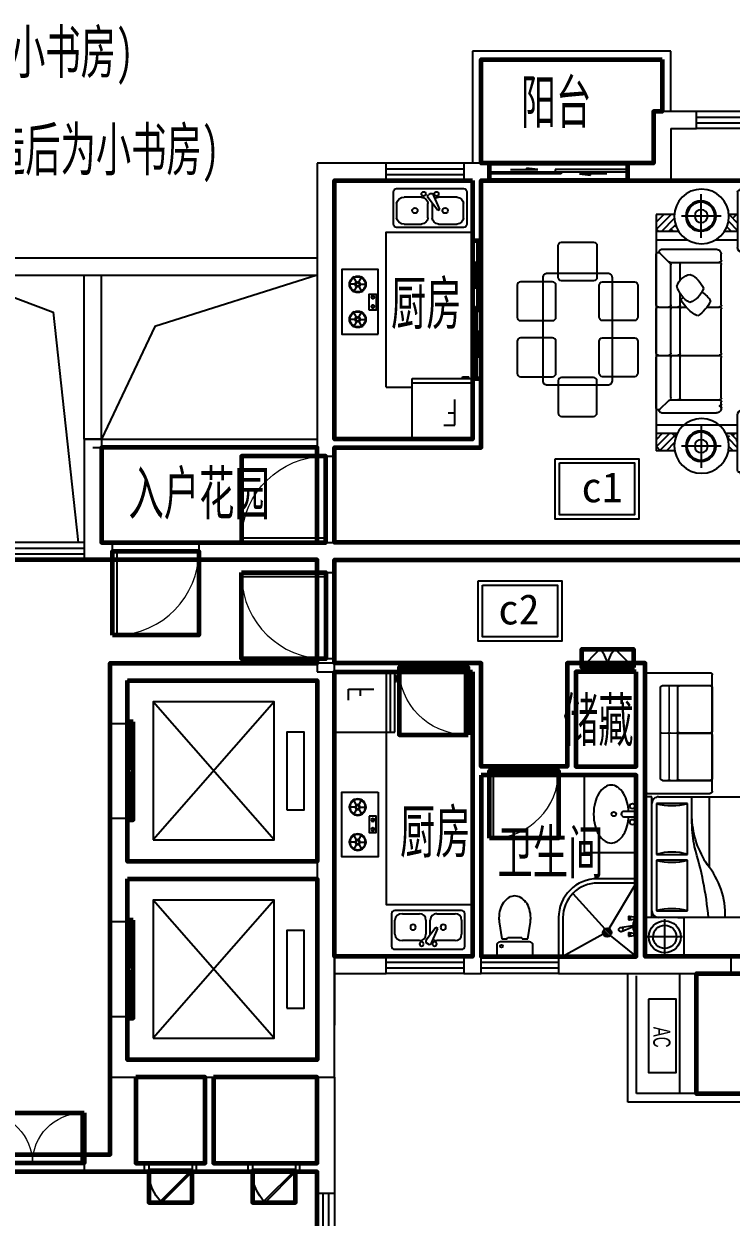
# Model space of a CAD drawing. Extents: x -458587 to -429487, y -640713 to -613098.
# Drawn here: x -443987 to -435787, y -626938 to -613098 of the extents above; entities that cross this region are included whole.
import ezdxf

# ---------------------------------------------------------------- set-up
doc = ezdxf.new("R2010")
doc.units = 0
doc.header["$LTSCALE"] = 1000
doc.header["$MEASUREMENT"] = 0
doc.layers.get('0').update_dxf_attribs({"linetype": 'CONTINUOUS'})
for name, color, linetype in [('COLU', 5, 'CONTINUOUS'), ('DIM_ELEV', 3, 'CONTINUOUS'), ('Elec(电器)', 5, 'CONTINUOUS'), ('FURNITURE', 55, 'CONTINUOUS'), ('LINE', 21, 'CONTINUOUS'), ('LVTRY', 8, 'CONTINUOUS'), ('Lvtry(厨卫)', 151, 'CONTINUOUS'), ('R_NAME', 255, 'CONTINUOUS'), ('Stair(楼梯)', 3, 'CONTINUOUS'), ('WALL', 2, 'CONTINUOUS'), ('WINDOW', 3, 'CONTINUOUS'), ('户型编号', 7, 'CONTINUOUS'), ('阳台栏杆SHUTTER', 165, 'CONTINUOUS')]:
    doc.layers.add(name, color=color, linetype=linetype)
for name, color, linetype, lineweight in [('GT_储藏间', 50, 'CONTINUOUS', 60), ('GT_卧室', 1, 'CONTINUOUS', 60), ('GT_卫生间', 5, 'CONTINUOUS', 60), ('GT_厨房', 4, 'CONTINUOUS', 60), ('GT_客厅', 2, 'CONTINUOUS', 60), ('GT_电机房', 210, 'CONTINUOUS', 60), ('GT_电梯', 150, 'CONTINUOUS', 60), ('GT_花园', 74, 'CONTINUOUS', 60), ('GT_过道', 30, 'CONTINUOUS', 60), ('GT_门', 245, 'CONTINUOUS', 60), ('GT_阳台', 6, 'CONTINUOUS', 60), ('GT_风机房', 230, 'CONTINUOUS', 60)]:
    doc.layers.add(name, color=color, linetype=linetype, lineweight=lineweight)
doc.layers.get('DIM_ELEV').off()
doc.styles.add('_ZBHZ', font='zbtxt.shx', dxfattribs={"width": 0.8, "bigfont": 'ZBHZ.shx'})
doc.styles.add('HZ', font='', dxfattribs={"width": 0.8})
doc.styles.add('hzht', font='simhei.ttf', dxfattribs={"width": 0.8})
doc.styles.get("Standard").update_dxf_attribs({"font": 'GBENOR', "bigfont": 'GBCBIG'})
doc.styles.get('HZ').set_extended_font_data('FangSong_GB2312')

# ---------------------------------------------------------------- blocks, each defined once
blk = doc.blocks.new('$TCHSYS$LDOR22D')
for p, q in [((-0.517, 0.833), (-0.017, 0.833)), ((-0.517, 0.833), (-0.517, 0.667)), ((-0.017, 0.833), (-0.017, 0.667)), ((0.017, 0.833), (0.017, 0.667)), ((0.017, 0.833), (0.517, 0.833)), ((0.517, 0.833), (0.517, 0.667)), ((-0.517, 0.667), (-0.017, 0.667)), ((0.017, 0.667), (0.517, 0.667)), ((-0.5, 0.5), (0.5, 0.5))]:
    blk.add_line(p, q)
blk = doc.blocks.new('$DorLib2D$00000002')
for p, q in [((-0.5, 0), (-0.5, 0.4875)), ((-0.475, 0.4875), (-0.5, 0.4875)), ((-0.475, 0), (-0.475, 0.4875)), ((0.475, 0), (0.475, 0.4875)), ((0.475, 0.4875), (0.5, 0.4875)), ((0.5, 0), (0.5, 0.4875)), ((-0.5, 0), (-0.475, 0)), ((0.5, 0), (0.475, 0))]:
    blk.add_line(p, q)
at = {"lineweight": 13}
for centre, start, end in [((-0.4875, 0), 0, 88.53072), ((0.4875, 0), 91.46928, 180)]:
    blk.add_arc(centre, 0.4875, start, end, dxfattribs=at)
blk = doc.blocks.new('*U27')
for p, q in [((-63, 87), (-417, 440)), ((-50, 100), (-404, 454)), ((-600, 100), (-550, 100)), ((0, 100), (-600, 100)), ((-550, 0), (-600, 0)), ((-550, 0), (-550, 100)), ((-50, 100), (-69, 100)), ((-63, 87), (-50, 100)), ((-50, 100), (0, 100)), ((-50, 0), (-50, 100)), ((0, 0), (-50, 0))]:
    blk.add_line(p, q)
blk.add_arc((-50, 100), 500, 135, 180)
blk = doc.blocks.new('*U38')
for p, q in [((172, -204), (172, -124)), ((578, -204), (578, -124)), ((148, -218), (78, -178)), ((148, -246), (78, -286)), ((172, -260), (172, -340)), ((197, -218), (266, -178)), ((197, -246), (266, -286)), ((553, -218), (484, -178)), ((553, -246), (484, -286)), ((578, -260), (578, -340)), ((602, -218), (672, -178)), ((602, -246), (672, -286))]:
    blk.add_line(p, q)
for points in [[(0, -470), (750, -470), (750, -50), (0, -50)], [(279, -365), (465, -365), (465, -447), (279, -447)]]:
    blk.add_lwpolyline(points, close=True)
for centre, radius in [((172, -232), 95.8), ((578, -232), 95.8), ((172, -232), 88.3), ((172, -232), 28.3), ((172, -232), 20.8), ((578, -232), 88.3), ((578, -232), 28.3), ((578, -232), 20.8), ((321, -408), 18.8), ((321, -408), 13.8), ((429, -408), 18.8), ((429, -408), 13.8)]:
    blk.add_circle(centre, radius)
blk = doc.blocks.new('*U39')
for p, q in [((-300, 0), (-300, -700)), ((400, 0), (-300, 0)), ((400, 0), (400, -700)), ((30, -162), (-98, -162)), ((-98, -162), (-98, -457)), ((-21, -303), (-98, -303)), ((400, -650), (-300, -650)), ((400, -700), (-300, -700)), ((-258, -700), (-258, -720)), ((-187, -720), (-258, -720)), ((-187, -700), (-187, -720))]:
    blk.add_line(p, q)
blk = doc.blocks.new('*U40')
for p, q in [((172, -204), (172, -124)), ((578, -204), (578, -124)), ((148, -218), (78, -178)), ((148, -246), (78, -286)), ((172, -260), (172, -340)), ((197, -218), (266, -178)), ((197, -246), (266, -286)), ((553, -218), (484, -178)), ((553, -246), (484, -286)), ((578, -260), (578, -340)), ((602, -218), (672, -178)), ((602, -246), (672, -286))]:
    blk.add_line(p, q)
for points in [[(0, -470), (750, -470), (750, -50), (0, -50)], [(279, -365), (465, -365), (465, -447), (279, -447)]]:
    blk.add_lwpolyline(points, close=True)
for centre, radius in [((172, -232), 95.8), ((578, -232), 95.8), ((172, -232), 88.3), ((172, -232), 28.3), ((172, -232), 20.8), ((578, -232), 88.3), ((578, -232), 28.3), ((578, -232), 20.8), ((321, -408), 18.8), ((321, -408), 13.8), ((429, -408), 18.8), ((429, -408), 13.8)]:
    blk.add_circle(centre, radius)
blk = doc.blocks.new('空调室外机2')
at = {"ltscale": 0.5}
blk.add_lwpolyline([(0, 0), (850, 0), (850, 320), (0, 320)], close=True, dxfattribs=at)
at = {"ltscale": 0.5, "style": '_ZBHZ', "width": 0.65}
blk.add_text('AC', height=200, dxfattribs=at).set_placement((319, 55))
blk = doc.blocks.new('A$C6F7D5545')
at = {"layer": 'Lvtry(厨卫)', "linetype": 'ByBlock'}
for p, q in [((-323, -316), (-850, 0)), ((-475, 0), (-225, 0)), ((-475, 0), (-475, -20)), ((-415, 0), (-415, -25)), ((-357, 0), (-357, -42)), ((-242, -302), (0, 0)), ((-475, -20), (-415, -20)), ((-465, -80), (-460, -25)), ((-465, -70), (-425, -70)), ((-465, -80), (-425, -80)), ((-465, -90), (-465, -80)), ((-465, -90), (-425, -90)), ((-460, -25), (-430, -25)), ((-425, -80), (-430, -25)), ((-425, -90), (-425, -80)), ((-335, -185), (-357, -44)), ((-342, 0), (-342, -42)), ((-287, -173), (-342, -42)), ((-285, 0), (-285, -25)), ((-285, -20), (-225, -20)), ((-275, -80), (-270, -25)), ((-275, -70), (-235, -70)), ((-275, -90), (-275, -80)), ((-275, -80), (-235, -80)), ((-275, -90), (-235, -90)), ((-240, -25), (-270, -25)), ((-235, -80), (-240, -25)), ((-235, -90), (-235, -80)), ((-225, 0), (-225, -20)), ((-729, -737), (-319, -365)), ((-270, -288), (-327, -344)), ((-250, -295), (-319, -365)), ((-236, -310), (-305, -379)), ((-228, -330), (-284, -387)), ((-257, -383), (0, -850))]:
    blk.add_line(p, q, dxfattribs=at)
blk.add_lwpolyline([(0, 0), (-900, 0), (-900, -450, 0.414214), (-450, -900), (0, -900)], format="xyb", close=True, dxfattribs=at)
blk.add_lwpolyline([(-850, 0), (-850, -450, 0.414214), (-450, -850), (0, -850)], format="xyb", dxfattribs=at)
for centre, radius in [((-350, -42), 7.5), ((-311, -178), 25)]:
    blk.add_circle(centre, radius, dxfattribs=at)
blk.add_arc((-350, 108), 148, 243.9845, 295.963, dxfattribs=at)
blk.add_ellipse((-277, -337), major_axis=(35.4, 35.4), ratio=1, start_param=1.570796326794896, end_param=7.853981633974482, dxfattribs=at)
blk = doc.blocks.new('A$C183C2413')
for p, q in [((119, 26), (26, 26)), ((26, -26), (119, -26))]:
    blk.add_line(p, q)
for centre, major_axis, start_param, end_param in [((299, 91), (0, 207), 0.599587, 1.025986), ((242, 174), (0, 106), -0.000011, 0.599522), ((242, 174), (0, 106), -0.599508, 0.000026), ((185, 91), (0, 207), -1.025957, -0.599558), ((390, 36), (0, 313), 1.026003, 1.324911), ((95, 36), (0, 313), -1.324835, -1.025927), ((26, 0), (18, 18), 0.785398, 3.926991), ((37, 77), (0, 25.5), -7.45905022153e-05, 6.283110716677368), ((534, 0), (0, 461), 1.324886, 1.51553), ((119, 0), (18, 18), 3.926991, 7.068583), ((217, 0), (0, 21.2), -0.00011, 6.283075), ((-49, 0), (0, 461), -1.570792, -1.324836), ((37, -77), (0, 25.5), -7.45905022153e-05, 6.283110716677368), ((534, 0), (0, 461), 1.62611, 1.816754), ((390, -36), (0, 313), 1.816764, 2.115672), ((95, -36), (0, 313), 4.167518, 4.466426), ((-49, 0), (0, 461), 4.466408, 4.712364), ((299, -91), (0, 207), 2.115673, 2.542072), ((185, -91), (0, 207), 3.741184, 4.167583), ((242, -174), (0, 106), 2.542079, 3.141612), ((242, -174), (0, 106), 3.141588, 3.741121)]:
    blk.add_ellipse(centre, major_axis=major_axis, ratio=1, start_param=start_param, end_param=end_param)
blk = doc.blocks.new('A$C1A535976')
at = {"layer": 'Lvtry(厨卫)', "linetype": 'ByBlock'}
blk.add_lwpolyline([(0, 900), (0, 0), (600, 0), (600, 900)], close=True, dxfattribs=at)
at = {"layer": 'Lvtry(厨卫)', "linetype": 'ByBlock', "xscale": -1.199999999720603, "yscale": 1.199999999720603, "zscale": 1.199999999999999}
blk.add_blockref('A$C183C2413', (600, 450), dxfattribs=at)
blk = doc.blocks.new('座厕')
for p, q in [((128, 210), (0, 210)), ((0, 210), (0, -210)), ((168, -170), (168, 170)), ((400, 181), (202, 152)), ((202, 152), (202, 90)), ((202, 90), (220, 82)), ((220, 82), (220, -80)), ((220, -80), (202, -85)), ((202, -85), (202, -152)), ((0, -210), (128, -210)), ((202, -152), (398, -181))]:
    blk.add_line(p, q)
blk.add_circle((118, 154), 14.5)
for centre, radius, start, end in [((128, 170), 40, 360, 90), ((446, -168), 352, 90.2924, 97.7689), ((446, -168), 352, 73.6387, 90.2924), ((470, -85), 266, 54.4566, 73.6387), ((508, -33), 201, 30.1295, 54.4566), ((565, 1), 135, 0.2924, 30.1295), ((565, 1), 135, 330.4554, 0.2924), ((469, 85), 266, 286.9462, 306.1283), ((507, 33), 201, 306.1283, 330.4554), ((128, -170), 40, 270, 360), ((444, 168), 352, 262.5124, 270.2924), ((444, 168), 352, 270.2924, 286.9462)]:
    blk.add_arc(centre, radius, start, end)
blk = doc.blocks.new('65478678-')
at = {"layer": 'FURNITURE'}
for p, q in [((0, -90), (90, 0)), ((0, -6), (6, 0)), ((0, -209), (0, 0)), ((0, 0), (2740, 0)), ((166, 0), (198, -32)), ((198, -262), (198, 0)), ((297, -367), (297, 0)), ((1048, 0), (465, 0)), ((1608, 0), (1098, 0)), ((2241, 0), (1659, 0)), ((2442, -943), (2442, 0)), ((2541, -71), (2612, 0)), ((2541, -242), (2541, 0)), ((2688, 0), (2740, -51)), ((2740, -214), (2740, 0)), ((0, -174), (170, -4)), ((48, -210), (198, -60)), ((404, -61), (404, -701)), ((404, -61), (404, -65)), ((447, -43), (567, -162)), ((1073, -25), (1073, -344)), ((1634, -25), (1634, -730)), ((2259, -43), (2157, -145)), ((2302, -61), (2302, -701)), ((2541, -155), (2692, -4)), ((2541, -239), (2734, -46)), ((2649, -210), (2740, -120)), ((119, -223), (198, -144)), ((128, -214), (148, -234)), ((170, -172), (198, -201)), ((556, -162), (556, -730)), ((1048, -170), (584, -170)), ((1073, -195), (1073, -262)), ((1608, -170), (1098, -170)), ((1634, -182), (1634, -257)), ((2122, -170), (1659, -170)), ((2150, -162), (2150, -730)), ((2541, -185), (2582, -225)), ((2579, -214), (2558, -234)), ((2732, -212), (2740, -204)), ((19, -752), (19, -292)), ((556, -306), (556, -755)), ((763, -278), (581, -278)), ((1048, -278), (917, -278)), ((1608, -278), (1098, -278)), ((2125, -278), (1659, -278)), ((2687, -752), (2687, -292)), ((272, -522), (-234, -522)), ((2435, -522), (2940, -522)), ((297, -951), (297, -684)), ((1073, -591), (1073, -730)), ((144, -819), (198, -873)), ((198, -951), (198, -790)), ((531, -755), (458, -755)), ((1048, -755), (581, -755)), ((1608, -755), (1098, -755)), ((2125, -755), (1659, -755)), ((2248, -755), (2175, -755)), ((2541, -943), (2541, -809)), ((2541, -828), (2554, -815)), ((2568, -851), (2590, -829)), ((2592, -829), (2706, -943)), ((-258, -943), (382, -943)), ((0, -951), (0, -842)), ((0, -843), (2, -845)), ((0, -847), (2, -845)), ((0, -931), (44, -887)), ((2, -845), (5, -842)), ((2, -845), (100, -943)), ((72, -943), (86, -929)), ((78, -838), (184, -943)), ((2965, -943), (2324, -943)), ((2541, -862), (2622, -943)), ((2541, -912), (2566, -887)), ((2635, -943), (2621, -929)), ((2690, -843), (2740, -892)), ((2705, -845), (2702, -842)), ((2706, -843), (2705, -845)), ((2706, -847), (2705, -845)), ((2740, -943), (2740, -838)), ((-319, -1004), (-319, -1746)), ((-276, -986), (-174, -1088)), ((-157, -1095), (411, -1095)), ((436, -997), (436, -1070)), ((935, -1081), (1772, -1081)), ((1353, -1081), (935, -1499)), ((935, -1683), (935, -1081)), ((1146, -1081), (935, -1282)), ((1117, -1081), (935, -1255)), ((1772, -1081), (1772, -1683)), ((2270, -997), (2270, -1070)), ((2863, -1095), (2296, -1095)), ((2982, -986), (2881, -1088)), ((3025, -1004), (3025, -1746)), ((-149, -1123), (-149, -1626)), ((-42, -1120), (-42, -1629)), ((436, -1120), (436, -1629)), ((1772, -1170), (1237, -1683)), ((1772, -1198), (1265, -1683)), ((2270, -1120), (2270, -1629)), ((2748, -1120), (2748, -1629)), ((2856, -1123), (2856, -1626)), ((1772, -1466), (1557, -1683)), ((-276, -1763), (-157, -1644)), ((-157, -1654), (411, -1654)), ((-157, -1654), (411, -1654)), ((-13, -1654), (436, -1654)), ((2720, -1654), (2270, -1654)), ((2863, -1654), (2296, -1654)), ((2863, -1654), (2296, -1654)), ((2982, -1763), (2863, -1644)), ((436, -1679), (436, -1752)), ((1772, -1683), (935, -1683)), ((2270, -1679), (2270, -1752)), ((-258, -1806), (382, -1806)), ((0, -1862), (0, -1806)), ((0, -1852), (2, -1854)), ((0, -1856), (2, -1854)), ((0, -2300), (0, -1862)), ((0, -1940), (44, -1896)), ((2, -1854), (49, -1806)), ((2, -1854), (198, -2050)), ((44, -1812), (198, -1966)), ((122, -1806), (198, -1882)), ((198, -2104), (198, -1806)), ((297, -2005), (297, -1806)), ((2965, -1806), (2324, -1806)), ((2442, -2003), (2442, -1806)), ((2541, -2102), (2541, -1806)), ((2541, -1871), (2740, -2069)), ((2541, -1921), (2566, -1896)), ((2561, -1806), (2740, -1985)), ((2645, -1806), (2740, -1901)), ((2705, -1854), (2657, -1806)), ((2706, -1852), (2705, -1854)), ((2706, -1856), (2705, -1854)), ((2706, -1868), (2706, -1806)), ((2740, -2300), (2740, -1806)), ((0, -2024), (86, -1938)), ((0, -2108), (128, -1980)), ((0, -2192), (170, -2022)), ((2442, -2003), (297, -2003)), ((2440, -2274), (2692, -2022)), ((2498, -2300), (2734, -2064)), ((2541, -2005), (2608, -1938)), ((2541, -2089), (2650, -1980)), ((0, -2276), (198, -2078)), ((60, -2300), (254, -2106)), ((170, -2190), (280, -2300)), ((2541, -2102), (198, -2102)), ((212, -2148), (364, -2300)), ((250, -2102), (254, -2106)), ((254, -2106), (258, -2102)), ((254, -2106), (448, -2300)), ((296, -2148), (342, -2102)), ((338, -2190), (426, -2102)), ((380, -2232), (511, -2102)), ((422, -2274), (595, -2102)), ((481, -2300), (679, -2102)), ((565, -2300), (758, -2106)), ((674, -2190), (784, -2300)), ((716, -2148), (868, -2300)), ((754, -2102), (758, -2106)), ((758, -2106), (763, -2102)), ((758, -2106), (952, -2300)), ((800, -2148), (847, -2102)), ((842, -2190), (931, -2102)), ((885, -2232), (1015, -2102)), ((927, -2274), (1099, -2102)), ((985, -2300), (1183, -2102)), ((1069, -2300), (1263, -2106)), ((1179, -2190), (1288, -2300)), ((1221, -2148), (1373, -2300)), ((1258, -2102), (1263, -2106)), ((1263, -2106), (1267, -2102)), ((1263, -2106), (1457, -2300)), ((1305, -2148), (1351, -2102)), ((1347, -2190), (1435, -2102)), ((1389, -2232), (1520, -2102)), ((1431, -2274), (1604, -2102)), ((1490, -2300), (1688, -2102)), ((1574, -2300), (1767, -2106)), ((1683, -2190), (1793, -2300)), ((1725, -2148), (1877, -2300)), ((1763, -2102), (1767, -2106)), ((1767, -2106), (1772, -2102)), ((1767, -2106), (1961, -2300)), ((1809, -2148), (1856, -2102)), ((1851, -2190), (1940, -2102)), ((1893, -2232), (2024, -2102)), ((1936, -2274), (2108, -2102)), ((1994, -2300), (2192, -2102)), ((2078, -2300), (2272, -2106)), ((2188, -2190), (2297, -2300)), ((2230, -2148), (2382, -2300)), ((2267, -2102), (2272, -2106)), ((2272, -2106), (2276, -2102)), ((2272, -2106), (2466, -2300)), ((2314, -2148), (2360, -2102)), ((2356, -2190), (2444, -2102)), ((2398, -2232), (2528, -2102)), ((2583, -2300), (2740, -2143)), ((2692, -2190), (2740, -2237)), ((2734, -2148), (2740, -2153)), ((2740, -2300), (0, -2300)), ((86, -2274), (111, -2300)), ((128, -2232), (195, -2300)), ((590, -2274), (616, -2300)), ((632, -2232), (700, -2300)), ((1095, -2274), (1120, -2300)), ((1137, -2232), (1204, -2300)), ((1599, -2274), (1625, -2300)), ((1641, -2232), (1709, -2300)), ((2104, -2274), (2129, -2300)), ((2146, -2232), (2213, -2300)), ((2608, -2274), (2634, -2300)), ((2650, -2232), (2718, -2300))]:
    blk.add_line(p, q, dxfattribs=at)
for centre, radius in [((23, -526), 317), ((2684, -526), 317), ((19, -518), 176), ((19, -518), 161), ((2687, -518), 176), ((2687, -518), 161), ((19, -522), 74.9), ((2687, -522), 74.9)]:
    blk.add_circle(centre, radius, dxfattribs=at)
for centre, radius, start, end in [((465, -25), 25.2, 90, 225), ((1048, -25), 25.2, 0, 90), ((1098, -25), 25.2, 90, 180), ((1608, -25), 25.2, 0, 90), ((1659, -25), 25.2, 90, 180), ((2241, -25), 25.2, 315, 90), ((429, -61), 25.2, 45, 180), ((2277, -61), 25.2, 0, 135), ((531, -162), 25.2, 0, 45), ((581, -252), 25.2, 180, 270), ((584, -145), 25.2, 225, 270), ((584, -145), 25.2, 225, 270), ((893, -432), 202, 107.5996, 169.2984), ((756, -533), 302, 28.3291, 76.3199), ((1048, -145), 25.2, 270, 0), ((1048, -252), 25.2, 270, 0), ((1098, -145), 25.2, 180, 270), ((1098, -252), 25.2, 180, 270), ((1608, -145), 25.2, 270, 0), ((1608, -252), 25.2, 270, 0), ((1659, -145), 25.2, 180, 270), ((1659, -252), 25.2, 180, 270), ((2122, -145), 25.2, 270, 315), ((2125, -252), 25.2, 270, 0), ((2175, -162), 25.2, 135, 180), ((966, -271), 298, 204.3984, 248.8225), ((757, -280), 287, 290.7806, 337.6111), ((1032, -367), 89, 117.338, 141.7635), ((780, -680), 445, 26.9689, 61.7217), ((1166, -362), 315, 213.3991, 239.1855), ((796, -220), 462, 296.7413, 325.384), ((458, -701), 53.9, 180, 270), ((531, -730), 25.2, 270, 0), ((581, -730), 25.2, 180, 270), ((1048, -730), 25.2, 270, 0), ((1098, -730), 25.2, 180, 270), ((1608, -730), 25.2, 270, 0), ((1659, -730), 25.2, 180, 270), ((2125, -730), 25.2, 270, 0), ((2175, -730), 25.2, 180, 270), ((2196, -730), 25.2, 270, 0), ((2246, -730), 25.2, 180, 270), ((2248, -701), 53.9, 270, 0), ((-258, -968), 25.2, 90, 225), ((382, -997), 53.9, 0, 90), ((2324, -997), 53.9, 90, 180), ((2965, -968), 25.2, 315, 90), ((-294, -1004), 25.2, 45, 180), ((-157, -1070), 25.2, 225, 270), ((-175, -1123), 25.2, 0, 45), ((-67, -1120), 25.2, 0, 90), ((411, -1070), 25.2, 270, 0), ((411, -1120), 25.2, 0, 90), ((2296, -1070), 25.2, 180, 270), ((2296, -1120), 25.2, 90, 180), ((2773, -1120), 25.2, 90, 180), ((2881, -1123), 25.2, 135, 180), ((2863, -1070), 25.2, 270, 315), ((3000, -1004), 25.2, 360, 135), ((-157, -1679), 25.2, 90, 135), ((-175, -1626), 25.2, 315, 0), ((-175, -1626), 25.2, 315, 0), ((-67, -1629), 25.2, 270, 0), ((411, -1629), 25.2, 270, 0), ((411, -1679), 25.2, 0, 90), ((2296, -1629), 25.2, 180, 270), ((2296, -1679), 25.2, 90, 180), ((2773, -1629), 25.2, 180, 270), ((2881, -1626), 25.2, 180, 225), ((2881, -1626), 25.2, 180, 225), ((2863, -1679), 25.2, 45, 90), ((-294, -1746), 25.2, 180, 315), ((-258, -1781), 25.2, 135, 270), ((382, -1752), 53.9, 270, 0), ((2324, -1752), 53.9, 180, 270), ((2965, -1781), 25.2, 270, 45), ((3000, -1746), 25.2, 225, 360)]:
    blk.add_arc(centre, radius, start, end, dxfattribs=at)
blk = doc.blocks.new('A$C3E9055EF')
at = {"layer": 'FURNITURE'}
for points in [[(475, 1275), (475, 905, 0.414214), (515, 865), (885, 865, 0.414214), (925, 905), (925, 1275, 0.414214), (885, 1315), (515, 1315, 0.414214)], [(450, 444), (450, 814, 0.414214), (410, 854), (40, 854, 0.414214), (0, 814), (0, 444, 0.414214), (40, 404), (410, 404, 0.414214)], [(1100, -296), (1100, 904, 0.414214), (1050, 954), (350, 954, 0.414214), (300, 904), (300, -296, 0.414214), (350, -346), (1050, -346, 0.414214)], [(950, 444), (950, 814, -0.414214), (990, 854), (1360, 854, -0.414214), (1400, 814), (1400, 444, -0.414214), (1360, 404), (990, 404, -0.414214)], [(450, -206), (450, 164, 0.414214), (410, 204), (40, 204, 0.414214), (0, 164), (0, -206, 0.414214), (40, -246), (410, -246, 0.414214)], [(950, -206), (950, 164, -0.414214), (990, 204), (1360, 204, -0.414214), (1400, 164), (1400, -206, -0.414214), (1360, -246), (990, -246, -0.414214)], [(475, -666), (475, -296, -0.414214), (515, -256), (885, -256, -0.414214), (925, -296), (925, -666, -0.414214), (885, -706), (515, -706, -0.414214)]]:
    blk.add_lwpolyline(points, format="xyb", close=True, dxfattribs=at)
blk = doc.blocks.new('*U41')
at = {"linetype": 'Continuous'}
for p, q in [((0, -62), (0, -438)), ((812, -25), (37, -25)), ((112, -125), (325, -125)), ((387, -97), (314, -267)), ((336, -279), (447, -132)), ((422, -84), (440, -94)), ((525, -125), (724, -125)), ((850, -438), (850, -62)), ((37, -363), (37, -200)), ((314, -267), (336, -279)), ((400, -201), (400, -363)), ((450, -363), (450, -200)), ((812, -200), (812, -363)), ((37, -475), (812, -475)), ((325, -438), (112, -438)), ((724, -438), (525, -438))]:
    blk.add_line(p, q, dxfattribs=at)
for centre, radius, start, end in [((37, -62), 37.4, 90, 180), ((112, -200), 74.9, 90, 180), ((350, -87), 25, 1.8055, 0), ((325, -200), 74.9, 56.607, 90), ((410, -106), 25, 60, 159.4623), ((427, -116), 25, 320.5377, 60), ((525, -200), 74.9, 90, 180), ((500, -87), 25, 180, 178.1945), ((726, -212), 86.9, 7.9611, 91.1722), ((812, -62), 37.4, 0, 90), ((250, -281), 31.2, 0.8058, 0), ((600, -281), 31.2, 180, 179.1942), ((112, -363), 74.9, 180, 270), ((325, -363), 74.9, 270, 0), ((525, -363), 74.9, 180, 270), ((726, -351), 86.9, 268.8278, 352.0389), ((37, -438), 37.4, 180, 270), ((812, -438), 37.4, 270, 0)]:
    blk.add_arc(centre, radius, start, end, dxfattribs=at)
blk = doc.blocks.new('jhhjk')
at = {"layer": 'FURNITURE'}
for p, q in [((368579, 19057), (368506, 19057)), ((368506, 18607), (368506, 19057)), ((368506, 19057), (368956, 19057)), ((368731, 18627), (368731, 19037)), ((368956, 19057), (368956, 18607)), ((368526, 18832), (368936, 18832)), ((368956, 18607), (368506, 18607))]:
    blk.add_line(p, q, dxfattribs=at)
for radius, start in [(185, 0.2522), (135, 0.3469)]:
    blk.add_arc((368731, 18832), radius, start, 0, dxfattribs=at)
blk = doc.blocks.new('*U42')
at = {"linetype": 'Continuous'}
for p, q in [((0, -62), (0, -438)), ((812, -25), (37, -25)), ((112, -125), (325, -125)), ((387, -97), (314, -267)), ((336, -279), (447, -132)), ((422, -84), (440, -94)), ((525, -125), (724, -125)), ((850, -438), (850, -62)), ((37, -363), (37, -200)), ((314, -267), (336, -279)), ((400, -201), (400, -363)), ((450, -363), (450, -200)), ((812, -200), (812, -363)), ((37, -475), (812, -475)), ((325, -438), (112, -438)), ((724, -438), (525, -438))]:
    blk.add_line(p, q, dxfattribs=at)
for centre, radius, start, end in [((37, -62), 37.4, 90, 180), ((112, -200), 74.9, 90, 180), ((350, -87), 25, 1.8055, 0), ((325, -200), 74.9, 56.607, 90), ((410, -106), 25, 60, 159.4623), ((427, -116), 25, 320.5377, 60), ((525, -200), 74.9, 90, 180), ((500, -87), 25, 180, 178.1945), ((726, -212), 86.9, 7.9611, 91.1722), ((812, -62), 37.4, 0, 90), ((250, -281), 31.2, 0.8058, 0), ((600, -281), 31.2, 180, 179.1942), ((112, -363), 74.9, 180, 270), ((325, -363), 74.9, 270, 0), ((525, -363), 74.9, 180, 270), ((726, -351), 86.9, 268.8278, 352.0389), ((37, -438), 37.4, 180, 270), ((812, -438), 37.4, 270, 0)]:
    blk.add_arc(centre, radius, start, end, dxfattribs=at)
blk = doc.blocks.new('*U43')
for p, q in [((-300, 0), (-300, -700)), ((400, 0), (-300, 0)), ((400, 0), (400, -700)), ((30, -162), (-98, -162)), ((-98, -162), (-98, -457)), ((-21, -303), (-98, -303)), ((400, -650), (-300, -650)), ((400, -700), (-300, -700)), ((-258, -700), (-258, -720)), ((-187, -720), (-258, -720)), ((-187, -700), (-187, -720))]:
    blk.add_line(p, q)
blk = doc.blocks.new('$DorLib2D$00000001')
for p, q in [((0.45, 0.975), (0.5, 0.975)), ((0.45, 0), (0.45, 0.975)), ((0.5, 0), (0.5, 0.975)), ((0.5, 0), (0.45, 0))]:
    blk.add_line(p, q)
at = {"lineweight": 13}
blk.add_arc((0.475, 0), 0.975, 91.4693, 180, dxfattribs=at)
blk = doc.blocks.new('$TCHSYS$WIN2D')
for p, q in [((-0.5, 0.5), (0.5, 0.5)), ((0.5, 0.1667), (-0.5, 0.1667)), ((0.5, -0.1667), (-0.5, -0.1667)), ((-0.5, -0.5), (0.5, -0.5))]:
    blk.add_line(p, q)
blk = doc.blocks.new('$DorLib2D$00000131')
at = {"color": 0, "linetype": 'Continuous'}
for p, q in [((0.15, 0.125), (0.2319, 0.1973)), ((0.2319, 0.1973), (0.2319, 0.125)), ((-0.5, 0.125), (-0.5, 0)), ((0.0192, 0.125), (-0.5, 0.125)), ((0.0192, 0), (0.0192, 0.125)), ((0.35, 0.125), (0.15, 0.125)), ((-0.5, 0), (0.0192, 0)), ((-0.024, 0), (0.5, 0)), ((-0.024, -0.125), (-0.024, 0)), ((0.5, 0), (0.5, -0.125)), ((-0.35, -0.125), (-0.15, -0.125)), ((-0.2319, -0.1973), (-0.2319, -0.125)), ((-0.15, -0.125), (-0.2319, -0.1973)), ((0.5, -0.125), (-0.024, -0.125))]:
    blk.add_line(p, q, dxfattribs=at)
blk = doc.blocks.new('$DorLib2D$00000116')
at = {"color": 0}
for p, q in [((-0.5, 0), (-0.146, 0.354)), ((0.5, 0), (0.146, 0.354))]:
    blk.add_line(p, q, dxfattribs=at)
for centre, start, end in [((-0.5, 0), 0, 45), ((0.5, 0), 135, 180)]:
    blk.add_arc(centre, 0.5, start, end, dxfattribs=at)
blk = doc.blocks.new('$plan$00000312')
at = {"color": 0, "linetype": 'ByBlock'}
for p, q in [((-1923, 1400), (-154, 1400)), ((-77, 1400), (-77, 0)), ((-77, 1400), (0, 1400)), ((0, 1400), (0, 0)), ((-2000, 77), (-2000, 1323)), ((-487, 1323), (-487, 733)), ((-128, 1323), (-487, 1323)), ((-128, 733), (-128, 1323)), ((-744, 810), (-744, 0)), ((-487, 733), (-128, 733)), ((-487, 667), (-487, 77)), ((-128, 667), (-487, 667)), ((-128, 77), (-128, 667)), ((-539, 314), (-539, 0)), ((-154, 0), (-1923, 0)), ((-487, 77), (-128, 77)), ((-77, 0), (0, 0))]:
    blk.add_line(p, q, dxfattribs=at)
for centre, radius, start, end in [((-1923, 1323), 76.9, 90, 180), ((-19, 1362), 906, 177.5673, 219.5461), ((3222, 1764), 3971, 185.2585, 197.3483), ((-154, 1323), 76.9, 0, 90), ((-308, 1939), 641, 253.7398, 286.2602), ((-1530, 214), 992, 2.4493, 35.0961), ((-308, 118), 641, 73.7398, 106.2602), ((-1770, 314), 1231, 359.9814, 12.4667), ((-308, 1282), 641, 253.7398, 286.2602), ((-1923, 77), 76.9, 180, 270), ((-308, -539), 641, 73.7398, 106.2602), ((-154, 77), 76.9, 270, 0)]:
    blk.add_arc(centre, radius, start, end, dxfattribs=at)
blk = doc.blocks.new('$plan$00000256')
for p, q in [((675, 0), (-675, 0)), ((-700, -25), (-700, -755)), ((700, -25), (700, -755)), ((-550, -205), (-550, -780)), ((525, -180), (-525, -180)), ((550, -205), (550, -780)), ((675, -780), (-675, -780))]:
    blk.add_line(p, q)
at = {"lineweight": 13}
for points in [[(-25, -180), (-525, -180, 0.414214), (-550, -205), (-550, -255, 0.414214), (-525, -280), (-25, -280, 0.414214), (0, -255), (0, -205, 0.414214)], [(525, -180), (25, -180, 0.414214), (0, -205), (0, -255, 0.414214), (25, -280), (525, -280, 0.414214), (550, -255), (550, -205, 0.414214)], [(-25, -280), (-525, -280, 0.414214), (-550, -305), (-550, -355, 0.414214), (-525, -380), (-25, -380, 0.414214), (0, -355), (0, -305, 0.414214)], [(525, -280), (25, -280, 0.414214), (0, -305), (0, -355, 0.414214), (25, -380), (525, -380, 0.414214), (550, -355), (550, -305, 0.414214)]]:
    blk.add_lwpolyline(points, format="xyb", close=True, dxfattribs=at)
for points in [[(-25, -380), (-525, -380, 0.414214), (-550, -405), (-550, -755, 0.414214), (-525, -780), (-25, -780, 0.414214), (0, -755), (0, -405, 0.414214)], [(525, -380), (25, -380, 0.414214), (0, -405), (0, -755, 0.414214), (25, -780), (525, -780, 0.414214), (550, -755), (550, -405, 0.414214)]]:
    blk.add_lwpolyline(points, format="xyb", close=True)
for centre, start, end in [((-675, -25), 90, 180), ((675, -25), 360, 90), ((-525, -205), 90, 180), ((525, -205), 360, 90), ((-675, -755), 180, 270), ((675, -755), 270, 360)]:
    blk.add_arc(centre, 25, start, end)
at = {"width": 0.8, "flags": 9}
for tag in ['XSIZE', 'YSIZE']:
    blk.add_attdef(tag, (0, -779), '', height=0.5, rotation=180, dxfattribs=at)

msp = doc.modelspace()

# ---------------------------------------------------------------- linework, layer by layer
at = {"layer": 'COLU', "color": 5}
msp.add_lwpolyline([(-442987, -624613), (-442987, -625313), (-440387, -625313), (-440387, -624413), (-440387, -624413), (-440387, -624213), (-440387, -624213), (-440387, -620513), (-442987, -620513), (-442987, -621213), (-442787, -621213), (-442787, -620713), (-440587, -620713), (-440587, -625113), (-442787, -625113), (-442787, -624613)], close=True, dxfattribs=at)
at = {"layer": 'FURNITURE'}
msp.add_line((-436787, -623913), (-436187, -623913), dxfattribs=at)
at = {"layer": 'GT_储藏间'}
msp.add_lwpolyline([(-436887, -620613), (-437587, -620613), (-437587, -621713), (-436887, -621713), (-436887, -620613)], dxfattribs=at)
at = {"layer": 'GT_卧室'}
msp.add_lwpolyline([(-433087, -619313), (-433087, -623913), (-436782, -623913), (-436784, -620513), (-437687, -620513), (-437687, -621713), (-438687, -621713), (-438687, -620513), (-440387, -620513), (-440387, -619313), (-433087, -619313)], dxfattribs=at)
at = {"layer": 'GT_卫生间'}
msp.add_lwpolyline([(-438687, -621813), (-438687, -623913), (-436887, -623913), (-436887, -621813), (-438687, -621813)], dxfattribs=at)
at = {"layer": 'GT_厨房'}
for points in [[(-438787, -614913), (-438787, -617913), (-440387, -617913), (-440387, -614913), (-438787, -614913)], [(-438787, -620613), (-438787, -623913), (-440387, -623913), (-440387, -620613), (-438787, -620613)]]:
    msp.add_lwpolyline(points, dxfattribs=at)
at = {"layer": 'GT_客厅'}
msp.add_lwpolyline([(-432987, -614913), (-432987, -618113), (-431887, -618113), (-431887, -619113), (-440387, -619113), (-440387, -618013), (-438687, -618013), (-438687, -614913), (-432987, -614913)], dxfattribs=at)
at = {"layer": 'GT_电机房'}
msp.add_lwpolyline([(-442687, -625313), (-442687, -626313), (-441887, -626313), (-441887, -625313), (-442687, -625313)], dxfattribs=at)
at = {"layer": 'GT_电梯'}
for points in [[(-442787, -620713), (-440587, -620713), (-440587, -622813), (-442787, -622813), (-442787, -620713)], [(-442787, -623013), (-440587, -623013), (-440587, -625113), (-442787, -625113), (-442787, -623013)]]:
    msp.add_lwpolyline(points, dxfattribs=at)
at = {"layer": 'GT_花园'}
msp.add_lwpolyline([(-440587, -618113), (-440587, -618013), (-443043, -618013), (-443087, -618013), (-443087, -619113), (-440587, -619113), (-440587, -618113)], dxfattribs=at)
at = {"layer": 'GT_过道'}
for points in [[(-447487, -619313), (-447487, -620513), (-444787, -620513), (-444787, -626213), (-442987, -626213), (-442987, -620513), (-440587, -620513), (-440587, -619313), (-447487, -619313)], [(-444787, -626413), (-444787, -628013), (-442987, -628013), (-442987, -627463), (-440587, -627463), (-440587, -626413), (-444787, -626413)]]:
    msp.add_lwpolyline(points, dxfattribs=at)
at = {"layer": 'GT_门'}
for points in [[(-436987, -614713), (-436987, -614913), (-438587, -614913), (-438587, -614713), (-436987, -614713)], [(-438687, -615613), (-438787, -615613), (-438787, -617213), (-438687, -617213), (-438687, -615613)], [(-441462, -619113), (-440487, -619113), (-440487, -618113), (-441462, -618113), (-441462, -619113)], [(-442959, -620188), (-442959, -619213), (-441959, -619213), (-441959, -620188), (-442959, -620188)], [(-441462, -619463), (-440487, -619463), (-440487, -620463), (-441462, -620463), (-441462, -619463)], [(-436920, -620563), (-437520, -620563), (-437520, -620351), (-436920, -620351), (-436920, -620563)], [(-438837, -621343), (-438837, -620563), (-439637, -620563), (-439637, -621343), (-438837, -621343)], [(-442720, -621194), (-442787, -621194), (-442787, -622331), (-442720, -622331), (-442720, -621194)], [(-438587, -622543), (-438587, -621763), (-437787, -621763), (-437787, -622543), (-438587, -622543)], [(-442720, -623494), (-442787, -623494), (-442787, -624631), (-442720, -624631), (-442720, -623494)], [(-443287, -625728), (-443287, -626313), (-444487, -626313), (-444487, -625728), (-443287, -625728)], [(-442390, -626766), (-442037, -626766), (-442037, -626399), (-442537, -626399), (-442537, -626766), (-442390, -626766)], [(-441190, -626766), (-440837, -626766), (-440837, -626399), (-441337, -626399), (-441337, -626766), (-441190, -626766)]]:
    msp.add_lwpolyline(points, dxfattribs=at)
at = {"layer": 'GT_阳台'}
for points in [[(-436587, -613513), (-436587, -614113), (-436687, -614113), (-436687, -614713), (-438687, -614713), (-438687, -613513), (-436587, -613513)], [(-433087, -624113), (-433089, -625508), (-436187, -625508), (-436187, -624113), (-433087, -624113)]]:
    msp.add_lwpolyline(points, dxfattribs=at)
at = {"layer": 'GT_风机房'}
msp.add_lwpolyline([(-441787, -625313), (-441787, -626313), (-440587, -626313), (-440587, -625313), (-441787, -625313)], dxfattribs=at)
at = {"layer": 'LINE'}
for p, q in [((-447487, -615813), (-440587, -615813)), ((-447487, -616013), (-440587, -616013)), ((-443287, -617913), (-443287, -616013)), ((-443087, -617913), (-443087, -616013)), ((-436387, -624113), (-436387, -625513)), ((-436187, -624113), (-436187, -625513))]:
    msp.add_line(p, q, dxfattribs=at)
for points in [[(-444787, -616013), (-443649, -616440), (-443356, -619113)], [(-440587, -616013), (-442468, -616607), (-443087, -617913)]]:
    msp.add_lwpolyline(points, dxfattribs=at)
at = {"layer": 'LVTRY'}
msp.add_line((-439787, -617313), (-439487, -617313), dxfattribs=at)
for points in [[(-439787, -617313), (-439787, -615513), (-438787, -615513)], [(-439787, -620613), (-439787, -623313), (-438787, -623313)]]:
    msp.add_lwpolyline(points, dxfattribs=at)
at = {"layer": 'Stair(楼梯)'}
for p, q in [((-441087, -622563), (-442487, -620963)), ((-441087, -620963), (-442487, -622563)), ((-441087, -624863), (-442487, -623263)), ((-441087, -623263), (-442487, -624863))]:
    msp.add_line(p, q, dxfattribs=at)
for points in [[(-442487, -622563), (-441087, -622563), (-441087, -620963), (-442487, -620963)], [(-440937, -622213), (-440737, -622213), (-440737, -621313), (-440937, -621313)], [(-442487, -624863), (-441087, -624863), (-441087, -623263), (-442487, -623263)], [(-440937, -624513), (-440737, -624513), (-440737, -623613), (-440937, -623613)]]:
    msp.add_lwpolyline(points, close=True, dxfattribs=at)
at = {"layer": 'WALL'}
for p, q in [((-436687, -614113), (-436687, -614713)), ((-436187, -614113), (-436687, -614113)), ((-436187, -614313), (-436187, -614113)), ((-436487, -614313), (-436487, -614913)), ((-436487, -614313), (-436187, -614313)), ((-440587, -614713), (-440587, -618013)), ((-439787, -614713), (-440587, -614713)), ((-439787, -614913), (-439787, -614713)), ((-438687, -614713), (-438887, -614713)), ((-438887, -614713), (-438887, -614913)), ((-438587, -614713), (-438687, -614713)), ((-438587, -614913), (-438587, -614713)), ((-436687, -614713), (-436987, -614713)), ((-436987, -614713), (-436987, -614913)), ((-440387, -614913), (-440387, -617913)), ((-440387, -614913), (-439787, -614913)), ((-438887, -614913), (-438787, -614913)), ((-438787, -614913), (-438787, -615613)), ((-438687, -615613), (-438687, -614913)), ((-438687, -614913), (-438587, -614913)), ((-436987, -614913), (-436487, -614913)), ((-438787, -615613), (-438687, -615613)), ((-438687, -617213), (-438787, -617213)), ((-438787, -617213), (-438787, -617913)), ((-438687, -618013), (-438687, -617213)), ((-443287, -617913), (-443287, -619113)), ((-443087, -617913), (-443287, -617913)), ((-443087, -617913), (-443087, -619113)), ((-440387, -617913), (-438787, -617913)), ((-440587, -618013), (-440587, -618113)), ((-440387, -618013), (-438687, -618013)), ((-440387, -618113), (-440387, -618013)), ((-440587, -618113), (-440387, -618113)), ((-443287, -619113), (-443287, -619313)), ((-442959, -619113), (-443087, -619113)), ((-442959, -619313), (-442959, -619113)), ((-440587, -619113), (-441959, -619113)), ((-441959, -619113), (-441959, -619313)), ((-440587, -619113), (-440387, -619113)), ((-440387, -619113), (-432987, -619113)), ((-443287, -619313), (-443187, -619313)), ((-443187, -619313), (-442959, -619313)), ((-441959, -619313), (-440587, -619313)), ((-440587, -619313), (-440587, -619463)), ((-440387, -619463), (-440387, -619313)), ((-440387, -619313), (-433087, -619313)), ((-440587, -619463), (-440387, -619463)), ((-440587, -620463), (-440587, -619463)), ((-440587, -619463), (-440387, -619463)), ((-440387, -619463), (-440387, -620463)), ((-440387, -620463), (-440587, -620463)), ((-440587, -620463), (-440587, -620613)), ((-440387, -620463), (-440587, -620463)), ((-440387, -620513), (-440387, -620463)), ((-439637, -620513), (-440387, -620513)), ((-439637, -620613), (-439637, -620513)), ((-438687, -620513), (-438837, -620513)), ((-438837, -620513), (-438837, -620613)), ((-438687, -620513), (-438687, -621713)), ((-437520, -620513), (-437687, -620513)), ((-437687, -620513), (-437687, -621713)), ((-437519, -620613), (-437520, -620513)), ((-436787, -620513), (-436920, -620513)), ((-436920, -620513), (-436919, -620613)), ((-436787, -620513), (-436787, -621813)), ((-440587, -620613), (-439637, -620613)), ((-438837, -620613), (-438787, -620613)), ((-438787, -620613), (-438787, -621813)), ((-437587, -620613), (-437519, -620613)), ((-437587, -620613), (-437587, -621713)), ((-436919, -620613), (-436887, -620613)), ((-436887, -620613), (-436887, -621713)), ((-440387, -620713), (-440387, -623713)), ((-440587, -621013), (-440587, -622813)), ((-440387, -621013), (-440387, -622413)), ((-440387, -621013), (-440387, -624713)), ((-440387, -621013), (-440387, -622413)), ((-438587, -621713), (-438687, -621713)), ((-438587, -621813), (-438587, -621713)), ((-437687, -621713), (-437787, -621713)), ((-437787, -621713), (-437787, -621813)), ((-436887, -621713), (-437587, -621713)), ((-438787, -621813), (-438787, -623913)), ((-438687, -621813), (-438687, -623913)), ((-438687, -621813), (-438587, -621813)), ((-437787, -621813), (-437687, -621813)), ((-436887, -621813), (-437687, -621813)), ((-436887, -621813), (-436887, -623913)), ((-436787, -621813), (-436787, -623913)), ((-442987, -622313), (-442987, -623513)), ((-442787, -622313), (-442987, -622313)), ((-442787, -622313), (-442787, -622813)), ((-442787, -622813), (-440587, -622813)), ((-442787, -623013), (-440587, -623013)), ((-442787, -623013), (-442787, -623513)), ((-440587, -623013), (-440587, -624713)), ((-442787, -623513), (-442987, -623513)), ((-439787, -623913), (-440387, -623913)), ((-440387, -623913), (-440387, -624113)), ((-439787, -624113), (-439787, -623913)), ((-438787, -623913), (-438887, -623913)), ((-438887, -623913), (-438887, -624113)), ((-438687, -624113), (-438687, -623913)), ((-436887, -623913), (-437787, -623913)), ((-437787, -623913), (-437787, -624113)), ((-435787, -623913), (-436787, -623913)), ((-435787, -624113), (-435787, -623913)), ((-440387, -624113), (-439787, -624113)), ((-438887, -624113), (-438687, -624113)), ((-437787, -624113), (-436887, -624113)), ((-436887, -624113), (-435787, -624113)), ((-440387, -624413), (-440387, -624213)), ((-440387, -624213), (-440387, -624213)), ((-440387, -624413), (-440387, -624413)), ((-442987, -624613), (-442987, -626213)), ((-442687, -625313), (-442687, -626313)), ((-441887, -626313), (-441887, -625313)), ((-441787, -626313), (-441787, -625313)), ((-440587, -625313), (-440587, -625813)), ((-440587, -626313), (-440587, -625313)), ((-440387, -625313), (-440387, -626663)), ((-440587, -626013), (-440587, -626213)), ((-443287, -626213), (-442987, -626213)), ((-443287, -626213), (-443287, -626413)), ((-442587, -626313), (-442687, -626313)), ((-442587, -626413), (-442587, -626313)), ((-441887, -626313), (-441987, -626313)), ((-441987, -626413), (-441987, -626313)), ((-441387, -626313), (-441787, -626313)), ((-441387, -626413), (-441387, -626313)), ((-440787, -626413), (-440787, -626313)), ((-440587, -626313), (-440787, -626313)), ((-443287, -626413), (-442587, -626413)), ((-441387, -626413), (-441987, -626413)), ((-440587, -626413), (-440787, -626413)), ((-440587, -626663), (-440587, -626413)), ((-440387, -626663), (-440587, -626663))]:
    msp.add_line(p, q, dxfattribs=at)
at = {"layer": 'WINDOW'}
for p, q in [((-438587, -614713), (-436987, -614713)), ((-436487, -614913), (-434087, -614913)), ((-438787, -615613), (-438787, -617213)), ((-440587, -618113), (-440587, -619113)), ((-441959, -619313), (-442959, -619313)), ((-440587, -619463), (-440587, -620463)), ((-440587, -619463), (-440587, -620463)), ((-438837, -620613), (-439637, -620613)), ((-442787, -621213), (-442787, -622313)), ((-437787, -621813), (-438587, -621813)), ((-442787, -623513), (-442787, -624613)), ((-442037, -626313), (-442537, -626313)), ((-440837, -626313), (-441337, -626313)), ((-440587, -626663), (-440587, -627463)), ((-440520, -626663), (-440520, -627463)), ((-440454, -626663), (-440454, -627463)), ((-440387, -626663), (-440387, -627463))]:
    msp.add_line(p, q, dxfattribs=at)
at = {"layer": '户型编号', "linetype": 'ByBlock'}
for points in [[(-437828, -618141), (-436857, -618141), (-436857, -618841), (-437828, -618841)], [(-437778, -618191), (-436907, -618191), (-436907, -618791), (-437778, -618791)], [(-438720, -619558), (-437749, -619558), (-437749, -620258), (-438720, -620258)], [(-438670, -619608), (-437799, -619608), (-437799, -620208), (-438670, -620208)]]:
    msp.add_lwpolyline(points, close=True, dxfattribs=at)
at = {"layer": '阳台栏杆SHUTTER'}
for p, q in [((-436487, -613413), (-438787, -613413)), ((-438787, -613413), (-438787, -614713)), ((-436487, -614113), (-436487, -613413)), ((-436587, -613513), (-438687, -613513)), ((-438687, -613513), (-438687, -614686)), ((-436587, -614139), (-436587, -613513)), ((-436986, -625603), (-436986, -624113)), ((-436886, -625503), (-436886, -624140)), ((-433087, -625508), (-436886, -625503)), ((-432887, -625608), (-436986, -625603))]:
    msp.add_line(p, q, dxfattribs=at)
for points in [[(-443287, -617913), (-440587, -617913)], [(-443187, -618013), (-440587, -618013)]]:
    msp.add_lwpolyline(points, dxfattribs=at)

# ---------------------------------------------------------------- block references
at = {"layer": 'DIM_ELEV', "xscale": -1}
msp.add_blockref('A$C3E9055EF', (-436868, -616944), dxfattribs=at)
at = {"layer": 'Elec(电器)', "rotation": 270}
msp.add_blockref('空调室外机2', (-436746, -624411), dxfattribs=at)
at = {"layer": 'FURNITURE', "extrusion": (0, 0, -1), "zscale": -1, "rotation": 270}
msp.add_blockref('65478678-', (436656, -615309), dxfattribs=at)
at = {"layer": 'FURNITURE', "yscale": -1, "rotation": 270.0000000000001}
msp.add_blockref('$plan$00000256', (-436787, -621323), dxfattribs=at)
at = {"layer": 'FURNITURE', "rotation": 180}
msp.add_blockref('$plan$00000312', (-436782, -622063), dxfattribs=at)
at = {"layer": 'LVTRY', "xscale": -1}
msp.add_blockref('*U41', (-438853, -614983), dxfattribs=at)
at = {"layer": 'LVTRY', "extrusion": (0, 0, -1), "xscale": -1, "zscale": -1}
for name, p, rotation in [('*U38', (440349, -616697), 270), ('*U39', (439087, -617913), 180)]:
    msp.add_blockref(name, p, dxfattribs=dict(at, rotation=rotation))
at = {"layer": 'LVTRY', "extrusion": (0, 0, -1), "zscale": -1, "rotation": 270}
for name, p in [('*U43', (440387, -620913)), ('*U40', (440349, -622010))]:
    msp.add_blockref(name, p, dxfattribs=at)
at = {"layer": 'LVTRY', "color": 85, "extrusion": (0, 0, -1), "xscale": -1, "zscale": -1, "rotation": 270}
msp.add_blockref('座厕', (438295, -623913), dxfattribs=at)
msp.add_blockref('座厕', (438295, -623913), dxfattribs=at)
msp.add_blockref('座厕', (438295, -623913), dxfattribs=at)
msp.add_blockref('座厕', (438295, -623913), dxfattribs=at)
msp.add_blockref('座厕', (438295, -623913), dxfattribs=at)
msp.add_blockref('座厕', (438295, -623913), dxfattribs=at)
at = {"layer": 'LVTRY', "rotation": 180}
msp.add_blockref('*U42', (-438875, -623856), dxfattribs=at)
at = {"layer": 'Lvtry(厨卫)', "xscale": -1, "rotation": 180}
msp.add_blockref('A$C1A535976', (-437487, -621813), dxfattribs=at)
msp.add_blockref('A$C1A535976', (-437487, -621813), dxfattribs=at)
msp.add_blockref('A$C1A535976', (-437487, -621813), dxfattribs=at)
at = {"layer": 'Lvtry(厨卫)', "linetype": 'ByBlock', "rotation": 270}
msp.add_blockref('A$C6F7D5545', (-436887, -623913), dxfattribs=at)
msp.add_blockref('A$C6F7D5545', (-436887, -623913), dxfattribs=at)
msp.add_blockref('A$C6F7D5545', (-436887, -623913), dxfattribs=at)
at = {"layer": 'WINDOW'}
for name, p, xscale, yscale, zscale in [('$TCHSYS$WIN2D', (-435137, -614213), -2100, -200, -2100), ('$DorLib2D$00000131', (-437787, -614813), 1600, -200, 1600), ('$TCHSYS$WIN2D', (-438237, -624013), -900, -200, -900), ('$DorLib2D$00000002', (-443887, -626313), -1199.999999999068, 1199.999999999534, 1199.999999999534)]:
    msp.add_blockref(name, p, dxfattribs=dict(at, xscale=xscale, yscale=yscale, zscale=zscale))
for name, p, xscale, yscale, zscale, rotation in [('$TCHSYS$WIN2D', (-439337, -614813), -900, 200, -900, 3.7056e-12), ('$DorLib2D$00000131', (-438737, -616413), 1600, 100, 1600, 270.0000000002887), ('$DorLib2D$00000001', (-440487, -618613), 1000, -1000, 1000, 270.0000000001084), ('$TCHSYS$WIN2D', (-444037, -619213), 1500, -200, 1500, 180), ('$DorLib2D$00000001', (-442459, -619213), 1000, 1000, 1000, 180), ('$DorLib2D$00000001', (-440487, -619963), -1000, -1000, -1000, 270.000000000112), ('$DorLib2D$00000001', (-440487, -619963), -1000, -1000, -1000, 270.000000000112), ('$DorLib2D$00000116', (-437220, -620563), -600, -600, -600, 180.0306866448304), ('$DorLib2D$00000001', (-439237, -620563), -800, 800, -800, 179.9999999999926), ('$TCHSYS$LDOR22D', (-442887, -621763), -1100, 200, 1100, 270), ('$DorLib2D$00000001', (-438187, -621763), 800, 800, 800, 179.9999999999933), ('$TCHSYS$LDOR22D', (-442887, -624063), -1100, 200, 1100, 270), ('$TCHSYS$WIN2D', (-439337, -624013), -900, 200, -900, 359.9999999999961)]:
    msp.add_blockref(name, p, dxfattribs=dict(at, xscale=xscale, yscale=yscale, zscale=zscale, rotation=rotation))
at = {"layer": 'WINDOW', "xscale": -1}
msp.add_blockref('jhhjk', (-67826, -642519), dxfattribs=at)
at = {"layer": 'WINDOW', "xscale": -1, "rotation": 180}
for p in [(-441987, -626313), (-440787, -626313)]:
    msp.add_blockref('*U27', p, dxfattribs=at)

# ---------------------------------------------------------------- texts
at = {"layer": 'R_NAME', "style": 'HZ', "width": 0.6}
for s, p in [('(改造后为小书房)', (-445988, -613672)), ('阳台', (-438226, -614251)), ('(改造后为小书房)', (-444993, -614802)), ('厨房', (-439730, -616585)), ('入户花园', (-442774, -618789)), ('储藏', (-437736, -621420)), ('厨房', (-439626, -622713)), ('卫生间', (-438495, -622952))]:
    msp.add_text(s, height=500, dxfattribs=at).set_placement(p)
at = {"layer": '户型编号', "linetype": 'ByBlock', "style": 'hzht'}
for s, p in [('c1', (-437523, -618646)), ('c2', (-438487, -620063))]:
    msp.add_text(s, height=350, dxfattribs=at).set_placement(p)

doc.saveas('drawing.dxf')
